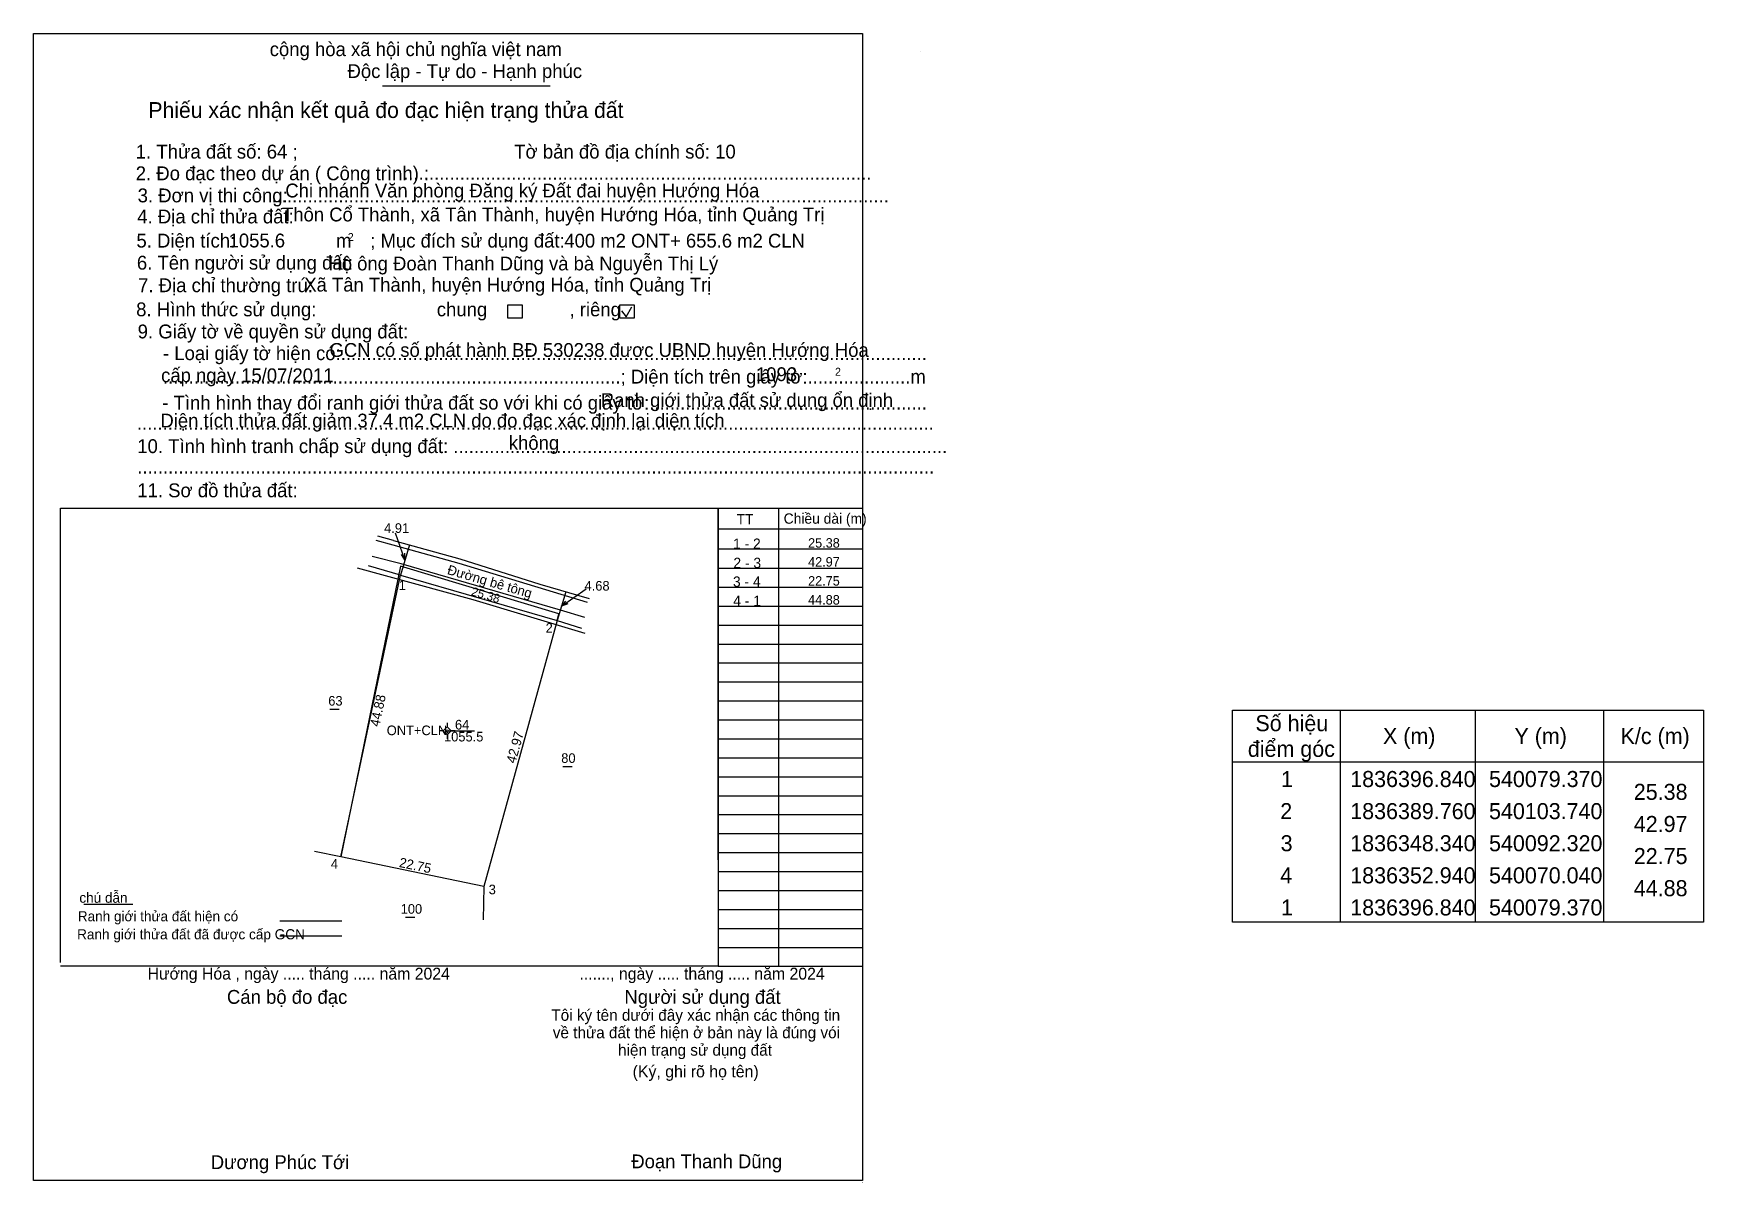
# Model space of a CAD drawing. Extents: x 540022 to 540282, y 1836302 to 1836481.
import ezdxf

# ---------------------------------------------------------------- set-up
doc = ezdxf.new("R2010")
doc.units = 0
for name, color, linetype in [('Level 1', 7, 'Continuous'), ('Level 10', 7, 'Continuous'), ('Level 11', 7, 'Continuous'), ('Level 13', 7, 'Continuous'), ('Level 17', 7, 'Continuous'), ('Level 2', 7, 'Continuous'), ('Level 22', 7, 'Continuous'), ('Level 23', 7, 'Continuous'), ('Level 27', 7, 'Continuous'), ('Level 30', 7, 'Continuous'), ('Level 36', 7, 'Continuous'), ('Level 4', 7, 'Continuous'), ('Level 49', 7, 'Continuous'), ('Level 6', 7, 'Continuous'), ('Level 63', 7, 'Continuous'), ('Level 9', 7, 'Continuous')]:
    doc.layers.add(name, color=color, linetype=linetype)

msp = doc.modelspace()

# ---------------------------------------------------------------- linework, layer by layer
at = {"layer": 'Level 1'}
msp.add_lwpolyline([(540079.37, 1836396.84), (540103.74, 1836389.76), (540092.32, 1836348.34), (540070.04, 1836352.94)], close=True, dxfattribs=at)
at = {"layer": 'Level 10'}
msp.add_lwpolyline([(540070.04, 1836352.94), (540079.37, 1836396.84), (540103.74, 1836389.76), (540092.32, 1836348.34), (540070.04, 1836352.94)], dxfattribs=at)
at = {"layer": 'Level 11'}
for p, q in [((540085.99, 1836372.59), (540085.36, 1836372.59)), ((540086.61, 1836373.21), (540085.99, 1836372.59)), ((540085.99, 1836372.59), (540086.61, 1836371.97)), ((540086.61, 1836373.84), (540086.61, 1836373.21)), ((540087.23, 1836372.59), (540086.61, 1836373.21)), ((540086.61, 1836371.97), (540087.23, 1836372.59)), ((540086.61, 1836371.97), (540086.61, 1836371.34)), ((540087.86, 1836372.59), (540087.23, 1836372.59))]:
    msp.add_line(p, q, dxfattribs=at)
msp.add_circle((540086.61, 1836372.59), 0.15, dxfattribs=at)
at = {"layer": 'Level 17'}
msp.add_line((540030.04, 1836345.59), (540037.66, 1836345.59), dxfattribs=at)
at = {"layer": 'Level 2'}
for p, q in [((540022.17, 1836481.19), (540022.17, 1836481.19)), ((540160.29, 1836478.42), (540160.29, 1836478.42)), ((540076.57, 1836473), (540102.68, 1836473)), ((540113.77, 1836437.99), (540114.51, 1836437.03)), ((540114.51, 1836437.03), (540115.4, 1836438.63)), ((540026.38, 1836407.25), (540128.83, 1836407.25)), ((540026.38, 1836336.48), (540026.38, 1836407.25)), ((540128.83, 1836407.25), (540128.83, 1836335.9)), ((540128.83, 1836335.9), (540026.38, 1836335.9)), ((540151.32, 1836302.56), (540151.32, 1836302.56))]:
    msp.add_line(p, q, dxfattribs=at)
for points in [[(540022.17, 1836481.19), (540151.32, 1836481.19), (540151.32, 1836302.56), (540022.17, 1836302.56)], [(540096.07, 1836438.91), (540098.29, 1836438.91), (540098.29, 1836436.84), (540096.07, 1836436.84)], [(540113.52, 1836438.91), (540115.74, 1836438.91), (540115.74, 1836436.84), (540113.52, 1836436.84)]]:
    msp.add_lwpolyline(points, close=True, dxfattribs=at)
at = {"layer": 'Level 22'}
for points in [[(540075.5, 1836402.27), (540078.17, 1836401.53), (540088.45, 1836398.7), (540108.45, 1836392.6)], [(540108.05, 1836390.2), (540104.27, 1836391.38), (540079.46, 1836398.58), (540074.93, 1836399.75)]]:
    msp.add_lwpolyline(points, dxfattribs=at)
at = {"layer": 'Level 23'}
for p, q in [((540078.28, 1836402.24), (540075.83, 1836402.88)), ((540080.05, 1836399.19), (540078.58, 1836403.38)), ((540078.28, 1836402.24), (540088.59, 1836399.34)), ((540088.59, 1836399.34), (540101.06, 1836395.4)), ((540101.06, 1836395.4), (540108.75, 1836393.2)), ((540104.43, 1836391.99), (540108.27, 1836394.71))]:
    msp.add_line(p, q, dxfattribs=at)
for points in [[(540079.96, 1836400.22), (540080.05, 1836399.19), (540079.49, 1836400.06)], [(540105.4, 1836392.37), (540104.43, 1836391.99), (540105.11, 1836392.78)]]:
    msp.add_lwpolyline(points, dxfattribs=at)
at = {"layer": 'Level 27'}
for p, q in [((540079.37, 1836396.84), (540074.38, 1836398.28)), ((540103.74, 1836389.76), (540107.55, 1836388.57)), ((540070.04, 1836352.94), (540065.94, 1836353.79)), ((540092.32, 1836348.34), (540092.25, 1836343.14))]:
    msp.add_line(p, q, dxfattribs=at)
at = {"layer": 'Level 30'}
for p, q in [((540128.83, 1836407.25), (540151.32, 1836407.25)), ((540128.83, 1836352.48), (540128.83, 1836407.25)), ((540138.22, 1836407.25), (540138.22, 1836335.9)), ((540151.32, 1836407.25), (540151.32, 1836352.48)), ((540128.83, 1836404.03), (540151.32, 1836404.03)), ((540128.83, 1836400.9), (540151.32, 1836400.9)), ((540128.77, 1836397.89), (540151.26, 1836397.89)), ((540128.83, 1836394.96), (540151.32, 1836394.96)), ((540128.83, 1836392), (540151.32, 1836392)), ((540128.83, 1836389.04), (540151.32, 1836389.04)), ((540128.83, 1836386.09), (540151.32, 1836386.09)), ((540128.83, 1836383.14), (540151.32, 1836383.14)), ((540128.83, 1836380.19), (540151.32, 1836380.19)), ((540128.83, 1836377.23), (540151.32, 1836377.23)), ((540128.83, 1836374.28), (540151.32, 1836374.28)), ((540128.83, 1836371.33), (540151.32, 1836371.33)), ((540128.83, 1836368.38), (540151.32, 1836368.38)), ((540128.83, 1836365.42), (540151.32, 1836365.42)), ((540128.83, 1836362.47), (540151.32, 1836362.47)), ((540128.83, 1836359.52), (540151.32, 1836359.52)), ((540128.83, 1836356.57), (540151.32, 1836356.57)), ((540128.83, 1836353.61), (540151.32, 1836353.61)), ((540128.83, 1836350.66), (540151.32, 1836350.66)), ((540128.83, 1836347.71), (540151.32, 1836347.71)), ((540128.83, 1836347.7), (540151.32, 1836347.7)), ((540128.83, 1836344.76), (540151.32, 1836344.76)), ((540128.83, 1836341.8), (540151.32, 1836341.8)), ((540128.83, 1836338.85), (540151.32, 1836338.85)), ((540128.83, 1836335.9), (540151.32, 1836335.9))]:
    msp.add_line(p, q, dxfattribs=at)
at = {"layer": 'Level 49'}
msp.add_lwpolyline([(540103.74, 1836389.76), (540104.03, 1836390.82), (540079.36, 1836398.21), (540070.04, 1836352.94)], dxfattribs=at)
at = {"layer": 'Level 6'}
for p, q in [((540060.58, 1836343.01), (540070.19, 1836343.01)), ((540060.58, 1836340.66), (540070.19, 1836340.66))]:
    msp.add_line(p, q, dxfattribs=at)
msp.add_lwpolyline([(540108.12, 1836387.74), (540090.66, 1836392.97), (540072.66, 1836397.91)], dxfattribs=at)
at = {"layer": 'Level 63'}
for p, q in [((540080.74, 1836401.55), (540079.37, 1836396.84)), ((540105.13, 1836394.23), (540103.74, 1836389.76)), ((540225.73, 1836375.77), (540225.73, 1836342.77)), ((540246.73, 1836375.77), (540246.73, 1836342.77)), ((540266.73, 1836375.77), (540266.73, 1836342.77)), ((540208.93, 1836367.77), (540282.33, 1836367.77))]:
    msp.add_line(p, q, dxfattribs=at)
msp.add_lwpolyline([(540208.93, 1836375.77), (540282.33, 1836375.77), (540282.33, 1836342.77), (540208.93, 1836342.77)], close=True, dxfattribs=at)
at = {"layer": 'Level 9'}
for p, q in [((540068.36, 1836375.94), (540069.79, 1836375.94)), ((540086.9, 1836372.59), (540090.88, 1836372.59)), ((540104.66, 1836367.03), (540106.09, 1836367.03)), ((540080.14, 1836343.54), (540081.57, 1836343.54))]:
    msp.add_line(p, q, dxfattribs=at)

# ---------------------------------------------------------------- texts
at = {"layer": 'Level 1'}
msp.add_text('1055.5', height=1.5, dxfattribs=at).set_placement((540086.13, 1836370.92))
at = {"layer": 'Level 10'}
for s, p in [('1 - 2', (540131.15, 1836400.91)), ('2 - 3', (540131.21, 1836397.92)), ('3 - 4', (540131.14, 1836395)), ('4 - 1', (540131.18, 1836392.02))]:
    msp.add_text(s, height=1.611, dxfattribs=at).set_placement(p)
at = {"layer": 'Level 13'}
for s, p in [('64', (540087.84, 1836372.78)), ('ONT+CLN', (540077.21, 1836371.9))]:
    msp.add_text(s, height=1.5, dxfattribs=at).set_placement(p)
at = {"layer": 'Level 2'}
for s, height, p in [('cộng hòa xã hội chủ nghĩa việt nam', 2.1556, (540058.98, 1836477.65)), ('Độc lập - Tự do - Hạnh phúc', 2.1556, (540071.1, 1836474.24)), ('Phiếu xác nhận kết quả đo đạc hiện trạng thửa đất', 2.4632, (540040.09, 1836468.02)), ('1. Thửa đất số: 64 ;                                          Tờ bản đồ địa chính số: 10', 2.1611, (540038.11, 1836461.7)), ('2. Đo đạc theo dự án ( Công trình) : ', 2.1571, (540038.11, 1836458.32)), ('Chi nhánh Văn phòng Đăng ký Đất đai huyện Hướng Hóa', 2.1552, (540061.41, 1836455.64)), ('............................................................................................', 2.1571, (540078.97, 1836458.4)), ('3. Đơn vị thi công:', 2.1571, (540038.41, 1836454.88)), ('........................................................................................................................', 2.15706, (540059.26, 1836454.88)), ('4. Địa chỉ thửa đất:', 2.1571, (540038.35, 1836451.6)), ('Thôn Cổ Thành, xã Tân Thành, huyện Hướng Hóa, tỉnh Quảng Trị', 2.1493, (540060.9, 1836451.91)), ('5. Diện tích:', 2.1571, (540038.22, 1836447.84)), ('1055.6', 2.149, (540052.58, 1836447.86)), ('m', 2.16, (540069.31, 1836447.84)), ('2', 1.23, (540071.15, 1836448.86)), ('; Mục đích sử dụng đất:', 2.1556, (540074.64, 1836447.84)), ('400 m2 ONT+ 655.6 m2 CLN', 2.1493, (540104.88, 1836447.83)), ('Hộ ông Đoàn Thanh Dũng và bà Nguyễn Thị Lý', 2.1493, (540068.13, 1836444.28)), ('6. Tên người sử dụng đất:', 2.1571, (540038.29, 1836444.4)), ('7. Địa chỉ thường trú:', 2.1571, (540038.48, 1836440.89)), ('Xã Tân Thành, huyện Hướng Hóa, tỉnh Quảng Trị', 2.1493, (540064.37, 1836440.98)), ('8. Hình thức sử dụng:', 2.1571, (540038.18, 1836437.13)), ('chung                , riêng', 2.1556, (540085.01, 1836437.13)), ('9. Giấy tờ về quyền sử dụng đất:', 2.1571, (540038.41, 1836433.69)), ('     - Loại giấy tờ hiện có:..................................................................................................................', 2.15562, (540038.35, 1836430.31)), ('GCN có số phát hành BĐ 530238 được UBND huyện Hướng Hóa ', 2.1493, (540068.3, 1836430.81)), ('cấp ngày 15/07/2011', 2.1493, (540042.07, 1836426.87)), ('     .........................................................................................; Diện tích trên giấy tờ:....................m', 2.15562, (540038.35, 1836426.66)), ('1093', 2.149, (540134.73, 1836427.04)), ('2', 1.23, (540147.04, 1836427.88)), ('     - Tình hình thay đổi ranh giới thửa đất so với khi có giấy tờ:......................................................', 2.15562, (540038.24, 1836422.6)), ('Ranh giới thửa đất sử dụng ổn định', 2.1493, (540110.56, 1836423)), ('Diện tích thửa đất giảm 37.4 m2 CLN do đo đạc xác định lại diện tích', 2.1493, (540041.96, 1836419.82)), ('...........................................................................................................................................................', 2.15562, (540038.29, 1836419.47)), ('không', 2.156, (540096.22, 1836416.35)), ('10. Tình hình tranh chấp sử dụng đất: ................................................................................................', 2.15706, (540038.35, 1836415.83)), ('11. Sơ đồ thửa đất:', 2.1571, (540038.35, 1836408.95)), ('...........................................................................................................................................................', 2.15562, (540038.35, 1836412.64)), ('Hướng Hóa , ngày ..... tháng ..... năm 2024', 1.8423, (540039.96, 1836333.84)), ('......., ngày ..... tháng ..... năm 2024', 1.8423, (540107.22, 1836333.84)), ('Người sử dụng đất', 2.1556, (540114.23, 1836330.06)), ('Cán bộ đo đạc', 2.1557, (540052.32, 1836330.06)), ('Tôi ký tên dưới đây xác nhận các thông tin', 1.7809, (540102.85, 1836327.42)), ('về thửa đất thể hiện ở bản này là đúng vói', 1.7809, (540103.08, 1836324.7)), ('hiện trạng sử dụng đất', 1.7809, (540113.24, 1836321.98)), ('(Ký, ghi rõ họ tên)', 1.8478, (540115.51, 1836318.61)), ('Dương Phúc Tới', 2.1552, (540049.8, 1836304.32)), (' Đoạn Thanh Dũng', 2.1493, (540114.51, 1836304.45)), ('.', 0.616, (540151.18, 1836302.22))]:
    msp.add_text(s, height=height, dxfattribs=at).set_placement(p)
at = {"layer": 'Level 30'}
for s, height, p in [('TT', 1.606, (540131.71, 1836404.73)), ('Chiều dài (m)', 1.6108, (540139.04, 1836404.83))]:
    msp.add_text(s, height=height, dxfattribs=at).set_placement(p)
at = {"layer": 'Level 36'}
for s, p in [('63', (540068.1, 1836376.5)), ('80', (540104.39, 1836367.58)), ('100', (540079.38, 1836344.09))]:
    msp.add_text(s, height=1.5, dxfattribs=at).set_placement(p)
at = {"layer": 'Level 4'}
msp.add_text('Đường bê tông', height=1.5, rotation=343.817, dxfattribs=at).set_placement((540086.53, 1836397.01))
at = {"layer": 'Level 6'}
for s, height, p in [('chú dẫn', 1.578, (540029.33, 1836345.8)), ('Ranh giới thửa đất hiện có ', 1.5784, (540029.09, 1836342.91)), ('Ranh giới thửa đất đã được cấp GCN', 1.5824, (540028.98, 1836340.1))]:
    msp.add_text(s, height=height, dxfattribs=at).set_placement(p)
at = {"layer": 'Level 63'}
for s, height, p in [('25.38', 1.476, (540142.84, 1836401.1)), ('42.97', 1.476, (540142.84, 1836398.15)), ('22.75', 1.476, (540142.84, 1836395.19)), ('44.88', 1.476, (540142.84, 1836392.24)), (' 2', 1.5, (540101.4, 1836387.84)), ('Số hiệu', 2.5, (540212.52, 1836372.52)), ('X (m)', 2.5, (540232.39, 1836370.52)), ('Y (m)', 2.5, (540252.87, 1836370.52)), ('K/c (m)', 2.5, (540269.4, 1836370.52)), ('điểm góc', 2.5, (540211.34, 1836368.52)), (' 1', 2.5, (540215.59, 1836363.82)), ('1836396.840', 2.5, (540227.29, 1836363.82)), ('540079.370', 2.5, (540248.91, 1836363.82)), ('25.38', 2.5, (540271.46, 1836361.82)), (' 2', 2.5, (540215.46, 1836358.82)), ('1836389.760', 2.5, (540227.29, 1836358.82)), ('540103.740', 2.5, (540248.91, 1836358.82)), ('42.97', 2.5, (540271.46, 1836356.82)), (' 3', 2.5, (540215.52, 1836353.82)), ('1836348.340', 2.5, (540227.29, 1836353.82)), ('540092.320', 2.5, (540248.91, 1836353.82)), ('22.75', 2.5, (540271.46, 1836351.82)), (' 4', 1.5, (540067.95, 1836351.11)), (' 4', 2.5, (540215.45, 1836348.82)), ('1836352.940', 2.5, (540227.29, 1836348.82)), ('540070.040', 2.5, (540248.91, 1836348.82)), ('44.88', 2.5, (540271.46, 1836346.82)), (' 1', 2.5, (540215.59, 1836343.82)), ('1836396.840', 2.5, (540227.29, 1836343.82)), ('540079.370', 2.5, (540248.91, 1836343.82))]:
    msp.add_text(s, height=height, dxfattribs=at).set_placement(p)
for s, height, rotation, p in [('25.38', 1.345, 343.8003, (540090.28, 1836393.71)), ('44.88', 1.5, 78.0015, (540076.04, 1836373.13)), ('42.97', 1.5, 74.5858, (540097.25, 1836367.41)), ('22.75', 1.5, 348.3344, (540079.05, 1836351.39))]:
    msp.add_text(s, height=height, rotation=rotation, dxfattribs=at).set_placement(p)
at = {"layer": 'Level 9'}
for s, p in [('4.91', (540076.8, 1836403.4)), ('1', (540079.07, 1836394.5)), ('4.68', (540108.02, 1836394.41)), ('3', (540093.09, 1836347.12))]:
    msp.add_text(s, height=1.5, dxfattribs=at).set_placement(p)

doc.saveas('drawing.dxf')
